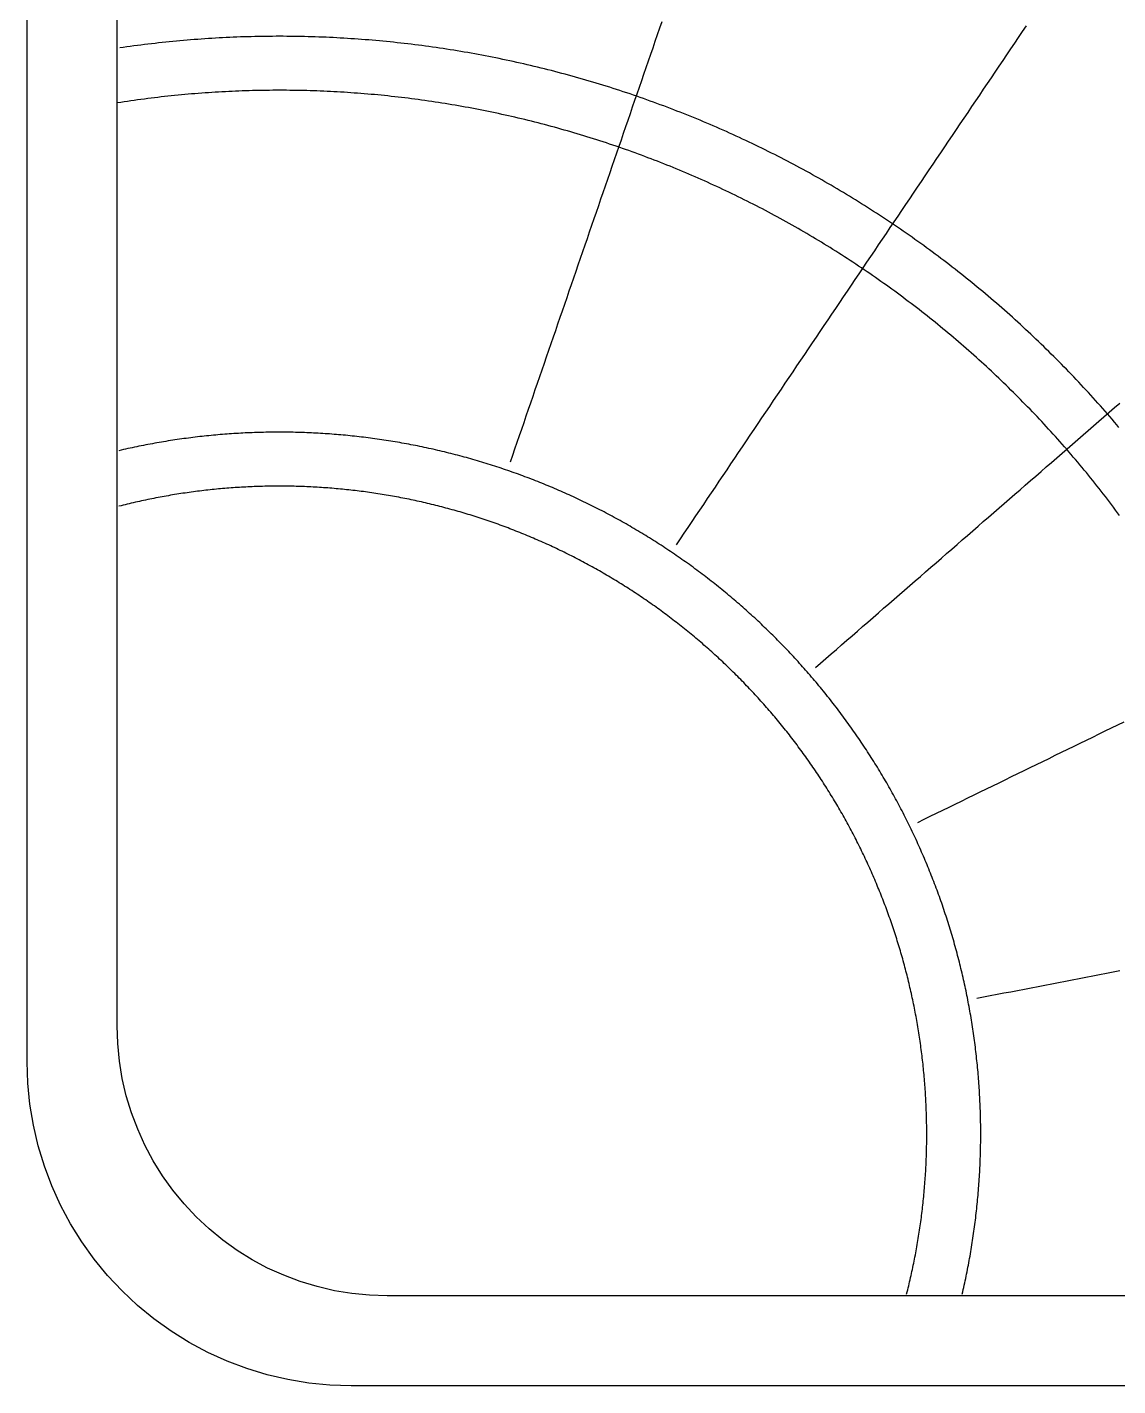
# Model space of a CAD drawing. Header units: millimetres. Extents: x 8 to 232, y 8 to 232.
# Drawn here: x 8 to 68.6, y 8 to 83.5 of the extents above; entities that cross this region are included whole.
import ezdxf

# ---------------------------------------------------------------- set-up
doc = ezdxf.new("R2010")
doc.units = ezdxf.units.MM
doc.layers.add('STUDY_GUIDES', color=7, linetype='Continuous')

msp = doc.modelspace()

# ---------------------------------------------------------------- linework, layer by layer
at = {"layer": 'STUDY_GUIDES'}
for points in [[(214, 8), (26, 8), (24.8227, 8.0385), (23.6505, 8.154), (22.4884, 8.3459), (21.3413, 8.6133), (20.2141, 8.9553), (19.1117, 9.3702), (18.0388, 9.8563), (17, 10.4115), (15.9997, 11.0335), (15.0423, 11.7196), (14.1318, 12.4669), (13.2721, 13.2721), (12.4669, 14.1318), (11.7196, 15.0423), (11.0335, 15.9997), (10.4115, 17), (9.8563, 18.0388), (9.3702, 19.1117), (8.9553, 20.2141), (8.6133, 21.3413), (8.3459, 22.4884), (8.154, 23.6505), (8.0385, 24.8227), (8, 26), (8, 214)], [(212, 13), (28, 13), (27.019, 13.0321), (26.0421, 13.1283), (25.0736, 13.2882), (24.1177, 13.5111), (23.1784, 13.796), (22.2597, 14.1418), (21.3657, 14.5469), (20.5, 15.0096), (19.6664, 15.528), (18.8686, 16.0997), (18.1098, 16.7224), (17.3934, 17.3934), (16.7224, 18.1098), (16.0997, 18.8686), (15.528, 19.6664), (15.0096, 20.5), (14.5469, 21.3657), (14.1418, 22.2597), (13.796, 23.1784), (13.5111, 24.1177), (13.2882, 25.0736), (13.1283, 26.0421), (13.0321, 27.019), (13, 28), (13, 212)], [(34.8599, 59.348), (34.9858, 59.7134), (35.1116, 60.0787), (35.2374, 60.4441), (35.3632, 60.8095), (35.489, 61.1749), (35.6148, 61.5402), (35.7406, 61.9056), (35.8664, 62.271), (35.9922, 62.6364), (36.118, 63.0017), (36.2438, 63.3671), (36.3696, 63.7325), (36.4955, 64.0979), (36.6213, 64.4632), (36.7471, 64.8286), (36.8729, 65.194), (36.9987, 65.5594), (37.1245, 65.9247), (37.2503, 66.2901), (37.3761, 66.6555), (37.5019, 67.0209), (37.6277, 67.3862), (37.7535, 67.7516), (37.8794, 68.117), (38.0052, 68.4824), (38.131, 68.8477), (38.2568, 69.2131), (38.3826, 69.5785), (38.5084, 69.9439), (38.6342, 70.3092), (38.76, 70.6746), (38.8858, 71.04), (39.0116, 71.4054), (39.1374, 71.7707), (39.2633, 72.1361), (39.3891, 72.5015), (39.5149, 72.8669), (39.6407, 73.2322), (39.7665, 73.5976), (39.8923, 73.963), (40.0181, 74.3284), (40.1439, 74.6938), (40.2697, 75.0591), (40.3955, 75.4245), (40.5213, 75.7899), (40.6471, 76.1553), (40.773, 76.5206), (40.8988, 76.886), (41.0246, 77.2514), (41.1504, 77.6168), (41.2762, 77.9821), (41.402, 78.3475), (41.5278, 78.7129), (41.6536, 79.0783), (41.7794, 79.4436), (41.9052, 79.809), (42.031, 80.1744), (42.1569, 80.5398), (42.2827, 80.9051), (42.4085, 81.2705), (42.5343, 81.6359), (42.6601, 82.0013), (42.7859, 82.3666), (42.9117, 82.732), (43.0375, 83.0974), (43.1633, 83.4628), (43.2891, 83.8281)], [(44.0881, 54.747), (44.3042, 55.0673), (44.5203, 55.3877), (44.7364, 55.7081), (44.9525, 56.0284), (45.1686, 56.3488), (45.3846, 56.6692), (45.6007, 56.9895), (45.8168, 57.3099), (46.0329, 57.6303), (46.249, 57.9506), (46.4651, 58.271), (46.6812, 58.5913), (46.8973, 58.9117), (47.1134, 59.2321), (47.3294, 59.5524), (47.5455, 59.8728), (47.7616, 60.1932), (47.9777, 60.5135), (48.1938, 60.8339), (48.4099, 61.1543), (48.626, 61.4746), (48.8421, 61.795), (49.0581, 62.1154), (49.2742, 62.4357), (49.4903, 62.7561), (49.7064, 63.0764), (49.9225, 63.3968), (50.1386, 63.7172), (50.3547, 64.0375), (50.5708, 64.3579), (50.7869, 64.6783), (51.0029, 64.9986), (51.219, 65.319), (51.4351, 65.6394), (51.6512, 65.9597), (51.8673, 66.2801), (52.0834, 66.6004), (52.2995, 66.9208), (52.5156, 67.2412), (52.7316, 67.5615), (52.9477, 67.8819), (53.1638, 68.2023), (53.3799, 68.5226), (53.596, 68.843), (53.8121, 69.1634), (54.0282, 69.4837), (54.2443, 69.8041), (54.4603, 70.1244), (54.6764, 70.4448), (54.8925, 70.7652), (55.1086, 71.0855), (55.3247, 71.4059), (55.5408, 71.7263), (55.7569, 72.0466), (55.973, 72.367), (56.1891, 72.6874), (56.4051, 73.0077), (56.6212, 73.3281), (56.8373, 73.6484), (57.0534, 73.9688), (57.2695, 74.2892), (57.4856, 74.6095), (57.7017, 74.9299), (57.9178, 75.2503), (58.1338, 75.5706), (58.3499, 75.891), (58.566, 76.2114), (58.7821, 76.5317), (58.9982, 76.8521), (59.2143, 77.1725), (59.4304, 77.4928), (59.6465, 77.8132), (59.8626, 78.1335), (60.0786, 78.4539), (60.2947, 78.7743), (60.5108, 79.0946), (60.7269, 79.415), (60.943, 79.7354), (61.1591, 80.0557), (61.3752, 80.3761), (61.5913, 80.6965), (61.8073, 81.0168), (62.0234, 81.3372), (62.2395, 81.6575), (62.4556, 81.9779), (62.6717, 82.2983), (62.8878, 82.6186), (63.1039, 82.939), (63.32, 83.2594), (63.5361, 83.5797)], [(68.6848, 61.2623), (68.557, 61.4138), (68.4286, 61.5649), (68.2998, 61.7156), (68.1705, 61.8658), (68.0407, 62.0157), (67.9104, 62.1651), (67.7796, 62.3141), (67.6484, 62.4627), (67.5166, 62.6108), (67.3844, 62.7585), (67.2517, 62.9058), (67.1185, 63.0527), (66.9848, 63.1991), (66.8507, 63.3451), (66.7161, 63.4906), (66.581, 63.6357), (66.4455, 63.7804), (66.3094, 63.9246), (66.173, 64.0684), (66.036, 64.2117), (65.8986, 64.3546), (65.7607, 64.4971), (65.6223, 64.6391), (65.4835, 64.7806), (65.3443, 64.9217), (65.2045, 65.0624), (65.0644, 65.2026), (64.9237, 65.3423), (64.7826, 65.4816), (64.6411, 65.6204), (64.4991, 65.7587), (64.3567, 65.8966), (64.2138, 66.034), (64.0704, 66.171), (63.9267, 66.3075), (63.7825, 66.4435), (63.6378, 66.5791), (63.4927, 66.7142), (63.3471, 66.8488), (63.2012, 66.9829), (63.0548, 67.1166), (62.9079, 67.2498), (62.7606, 67.3825), (62.6129, 67.5147), (62.4648, 67.6465), (62.3162, 67.7777), (62.1672, 67.9085), (62.0178, 68.0388), (61.868, 68.1686), (61.7177, 68.298), (61.567, 68.4268), (61.416, 68.5552), (61.2644, 68.683), (61.1125, 68.8104), (60.9602, 68.9372), (60.8074, 69.0636), (60.6543, 69.1895), (60.5007, 69.3149), (60.3467, 69.4397), (60.1923, 69.5641), (60.0375, 69.688), (59.8824, 69.8114), (59.7268, 69.9342), (59.5708, 70.0566), (59.4144, 70.1784), (59.2576, 70.2998), (59.1005, 70.4206), (58.9429, 70.5409), (58.7849, 70.6607), (58.6266, 70.78), (58.4679, 70.8988), (58.3088, 71.0171), (58.1493, 71.1348), (57.9894, 71.252), (57.8291, 71.3688), (57.6685, 71.4849), (57.5075, 71.6006), (57.3461, 71.7157), (57.1843, 71.8303), (57.0222, 71.9444), (56.8597, 72.058), (56.6968, 72.171), (56.5336, 72.2835), (56.37, 72.3955), (56.206, 72.5069), (56.0417, 72.6178), (55.877, 72.7282), (55.7119, 72.838), (55.5465, 72.9473), (55.3808, 73.0561), (55.2147, 73.1643), (55.0482, 73.272), (54.8814, 73.3791), (54.7143, 73.4857), (54.5468, 73.5918), (54.3789, 73.6973), (54.2107, 73.8022), (54.0422, 73.9066), (53.8733, 74.0105), (53.7041, 74.1138), (53.5346, 74.2166), (53.3647, 74.3188), (53.1945, 74.4204), (53.024, 74.5215), (52.8531, 74.6221), (52.6819, 74.7221), (52.5104, 74.8215), (52.3386, 74.9204), (52.1665, 75.0187), (51.994, 75.1165), (51.8212, 75.2137), (51.6481, 75.3103), (51.4747, 75.4064), (51.301, 75.5019), (51.1269, 75.5969), (50.9526, 75.6912), (50.7779, 75.785), (50.603, 75.8783), (50.4277, 75.971), (50.2522, 76.0631), (50.0763, 76.1546), (49.9002, 76.2456), (49.7237, 76.336), (49.547, 76.4258), (49.3699, 76.515), (49.1926, 76.6037), (49.015, 76.6918), (48.8371, 76.7793), (48.659, 76.8662), (48.4805, 76.9526), (48.3018, 77.0383), (48.1228, 77.1235), (47.9435, 77.2081), (47.7639, 77.2921), (47.5841, 77.3756), (47.404, 77.4584), (47.2236, 77.5407), (47.0429, 77.6224), (46.862, 77.7035), (46.6809, 77.784), (46.4994, 77.8639), (46.3178, 77.9432), (46.1358, 78.022), (45.9536, 78.1001), (45.7712, 78.1777), (45.5885, 78.2546), (45.4055, 78.331), (45.2223, 78.4068), (45.0389, 78.4819), (44.8552, 78.5565), (44.6713, 78.6305), (44.4871, 78.7039), (44.3027, 78.7767), (44.118, 78.8489), (43.9332, 78.9204), (43.7481, 78.9914), (43.5627, 79.0618), (43.3772, 79.1316), (43.1914, 79.2008), (43.0053, 79.2693), (42.8191, 79.3373), (42.6327, 79.4046), (42.446, 79.4714), (42.2591, 79.5375), (42.072, 79.6031), (41.8847, 79.668), (41.6971, 79.7323), (41.5094, 79.796), (41.3215, 79.8591), (41.1333, 79.9216), (40.945, 79.9835), (40.7564, 80.0448), (40.5677, 80.1054), (40.3788, 80.1655), (40.1896, 80.2249), (40.0003, 80.2837), (39.8108, 80.3419), (39.6211, 80.3995), (39.4312, 80.4564), (39.2411, 80.5128), (39.0508, 80.5685), (38.8604, 80.6236), (38.6698, 80.6781), (38.479, 80.732), (38.288, 80.7852), (38.0969, 80.8378), (37.9056, 80.8898), (37.7141, 80.9412), (37.5225, 80.992), (37.3307, 81.0421), (37.1387, 81.0916), (36.9466, 81.1405), (36.7543, 81.1888), (36.5618, 81.2364), (36.3693, 81.2834), (36.1765, 81.3298), (35.9836, 81.3756), (35.7906, 81.4207), (35.5974, 81.4652), (35.404, 81.5091), (35.2106, 81.5523), (35.017, 81.595), (34.8232, 81.6369), (34.6293, 81.6783), (34.4353, 81.719), (34.2411, 81.7591), (34.0469, 81.7986), (33.8525, 81.8374), (33.6579, 81.8756), (33.4633, 81.9132), (33.2685, 81.9502), (33.0736, 81.9865), (32.8786, 82.0221), (32.6834, 82.0572), (32.4882, 82.0916), (32.2928, 82.1253), (32.0974, 82.1585), (31.9018, 82.191), (31.7061, 82.2228), (31.5104, 82.2541), (31.3145, 82.2847), (31.1185, 82.3146), (30.9224, 82.3439), (30.7263, 82.3726), (30.53, 82.4007), (30.3337, 82.4281), (30.1372, 82.4548), (29.9407, 82.4809), (29.7441, 82.5064), (29.5474, 82.5313), (29.3507, 82.5555), (29.1538, 82.5791), (28.9569, 82.602), (28.7599, 82.6243), (28.5628, 82.6459), (28.3657, 82.6669), (28.1685, 82.6873), (27.9712, 82.707), (27.7739, 82.7261), (27.5765, 82.7446), (27.3791, 82.7624), (27.1816, 82.7795), (26.984, 82.796), (26.7864, 82.8119), (26.5887, 82.8272), (26.391, 82.8418), (26.1933, 82.8557), (25.9955, 82.869), (25.7976, 82.8817), (25.5997, 82.8937), (25.4018, 82.9051), (25.2039, 82.9158), (25.0059, 82.9259), (24.8078, 82.9353), (24.6098, 82.9441), (24.4117, 82.9523), (24.2136, 82.9598), (24.0155, 82.9667), (23.8173, 82.9729), (23.6191, 82.9785), (23.4209, 82.9834), (23.2227, 82.9877), (23.0245, 82.9914), (22.8263, 82.9944), (22.6281, 82.9968), (22.4298, 82.9985), (22.2316, 82.9996), (22.0333, 83), (21.8351, 82.9998), (21.6368, 82.9989), (21.4386, 82.9974), (21.2403, 82.9953), (21.0421, 82.9925), (20.8439, 82.989), (20.6457, 82.985), (20.4475, 82.9802), (20.2493, 82.9749), (20.0512, 82.9689), (19.853, 82.9622), (19.6549, 82.9549), (19.4568, 82.947), (19.2587, 82.9384), (19.0607, 82.9291), (18.8627, 82.9193), (18.6647, 82.9088), (18.4668, 82.8976), (18.2689, 82.8858), (18.071, 82.8733), (17.8732, 82.8602), (17.6755, 82.8465), (17.4777, 82.8321), (17.28, 82.8171), (17.0824, 82.8015), (16.8848, 82.7852), (16.6873, 82.7682), (16.4898, 82.7506), (16.2924, 82.7324), (16.0951, 82.7135), (15.8978, 82.694), (15.7006, 82.6739), (15.5034, 82.6531), (15.3063, 82.6316), (15.1093, 82.6096), (14.9124, 82.5868), (14.7155, 82.5635), (14.5187, 82.5395), (14.322, 82.5149), (14.1254, 82.4896), (13.9288, 82.4637), (13.7324, 82.4371), (13.536, 82.4099), (13.3397, 82.3821), (13.1435, 82.3536)], [(68.7199, 56.3693), (68.608, 56.5209), (68.4956, 56.6722), (68.3826, 56.8231), (68.2692, 56.9737), (68.1553, 57.1239), (68.0409, 57.2737), (67.926, 57.4232), (67.8107, 57.5722), (67.6948, 57.7209), (67.5785, 57.8692), (67.4617, 58.0172), (67.3444, 58.1647), (67.2266, 58.3119), (67.1083, 58.4587), (66.9896, 58.6051), (66.8704, 58.7512), (66.7507, 58.8968), (66.6306, 59.042), (66.51, 59.1869), (66.3889, 59.3313), (66.2673, 59.4754), (66.1453, 59.6191), (66.0228, 59.7624), (65.8998, 59.9052), (65.7764, 60.0477), (65.6525, 60.1898), (65.5282, 60.3314), (65.4033, 60.4727), (65.2781, 60.6136), (65.1524, 60.754), (65.0262, 60.8941), (64.8996, 61.0337), (64.7725, 61.1729), (64.6449, 61.3117), (64.5169, 61.4501), (64.3885, 61.5881), (64.2596, 61.7256), (64.1303, 61.8628), (64.0005, 61.9995), (63.8703, 62.1358), (63.7396, 62.2716), (63.6085, 62.4071), (63.477, 62.5421), (63.345, 62.6767), (63.2126, 62.8108), (63.0797, 62.9445), (62.9464, 63.0778), (62.8127, 63.2107), (62.6786, 63.3431), (62.544, 63.4751), (62.409, 63.6067), (62.2736, 63.7378), (62.1377, 63.8684), (62.0014, 63.9987), (61.8647, 64.1284), (61.7276, 64.2578), (61.59, 64.3867), (61.4521, 64.5151), (61.3137, 64.6431), (61.1749, 64.7707), (61.0357, 64.8977), (60.896, 65.0244), (60.756, 65.1506), (60.6156, 65.2763), (60.4747, 65.4016), (60.3335, 65.5264), (60.1918, 65.6507), (60.0497, 65.7746), (59.9073, 65.8981), (59.7644, 66.021), (59.6211, 66.1435), (59.4775, 66.2656), (59.3334, 66.3871), (59.1889, 66.5082), (59.0441, 66.6289), (58.8989, 66.749), (58.7532, 66.8687), (58.6072, 66.9879), (58.4608, 67.1066), (58.314, 67.2249), (58.1668, 67.3427), (58.0193, 67.46), (57.8714, 67.5768), (57.723, 67.6932), (57.5744, 67.809), (57.4253, 67.9244), (57.2758, 68.0393), (57.126, 68.1537), (56.9758, 68.2676), (56.8253, 68.381), (56.6744, 68.494), (56.5231, 68.6064), (56.3714, 68.7184), (56.2194, 68.8298), (56.067, 68.9408), (55.9143, 69.0513), (55.7612, 69.1612), (55.6078, 69.2707), (55.4539, 69.3797), (55.2998, 69.4881), (55.1453, 69.5961), (54.9904, 69.7036), (54.8352, 69.8106), (54.6796, 69.917), (54.5237, 70.023), (54.3675, 70.1284), (54.2109, 70.2334), (54.054, 70.3378), (53.8967, 70.4417), (53.7391, 70.5451), (53.5812, 70.648), (53.4229, 70.7504), (53.2643, 70.8523), (53.1054, 70.9536), (52.9461, 71.0545), (52.7865, 71.1548), (52.6266, 71.2546), (52.4663, 71.3538), (52.3058, 71.4526), (52.1449, 71.5508), (51.9837, 71.6485), (51.8222, 71.7457), (51.6604, 71.8424), (51.4982, 71.9385), (51.3358, 72.0341), (51.173, 72.1292), (51.0099, 72.2237), (50.8465, 72.3178), (50.6829, 72.4112), (50.5189, 72.5042), (50.3546, 72.5966), (50.19, 72.6885), (50.0251, 72.7799), (49.8599, 72.8707), (49.6944, 72.9609), (49.5287, 73.0507), (49.3626, 73.1399), (49.1963, 73.2285), (49.0296, 73.3167), (48.8627, 73.4042), (48.6955, 73.4913), (48.528, 73.5777), (48.3603, 73.6637), (48.1922, 73.7491), (48.0239, 73.8339), (47.8553, 73.9182), (47.6864, 74.002), (47.5173, 74.0852), (47.3479, 74.1679), (47.1782, 74.25), (47.0082, 74.3315), (46.838, 74.4125), (46.6676, 74.493), (46.4968, 74.5729), (46.3258, 74.6522), (46.1546, 74.731), (45.9831, 74.8092), (45.8113, 74.8869), (45.6393, 74.964), (45.4671, 75.0405), (45.2946, 75.1165), (45.1218, 75.1919), (44.9488, 75.2668), (44.7756, 75.3411), (44.6021, 75.4148), (44.4284, 75.488), (44.2544, 75.5606), (44.0802, 75.6327), (43.9058, 75.7041), (43.7312, 75.7751), (43.5563, 75.8454), (43.3812, 75.9152), (43.2058, 75.9844), (43.0303, 76.053), (42.8545, 76.1211), (42.6785, 76.1886), (42.5023, 76.2555), (42.3258, 76.3218), (42.1492, 76.3876), (41.9723, 76.4528), (41.7952, 76.5174), (41.6179, 76.5815), (41.4404, 76.6449), (41.2627, 76.7078), (41.0848, 76.7701), (40.9067, 76.8319), (40.7284, 76.893), (40.5499, 76.9536), (40.3712, 77.0136), (40.1923, 77.073), (40.0133, 77.1319), (39.834, 77.1901), (39.6545, 77.2478), (39.4749, 77.3049), (39.295, 77.3614), (39.115, 77.4173), (38.9348, 77.4726), (38.7545, 77.5274), (38.5739, 77.5815), (38.3932, 77.6351), (38.2123, 77.6881), (38.0312, 77.7405), (37.85, 77.7923), (37.6686, 77.8435), (37.487, 77.8941), (37.3052, 77.9442), (37.1234, 77.9936), (36.9413, 78.0425), (36.7591, 78.0907), (36.5767, 78.1384), (36.3942, 78.1855), (36.2115, 78.232), (36.0287, 78.2779), (35.8457, 78.3231), (35.6626, 78.3678), (35.4793, 78.412), (35.2959, 78.4555), (35.1123, 78.4984), (34.9287, 78.5407), (34.7448, 78.5824), (34.5609, 78.6235), (34.3768, 78.6641), (34.1926, 78.704), (34.0082, 78.7433), (33.8237, 78.782), (33.6391, 78.8202), (33.4544, 78.8577), (33.2695, 78.8946), (33.0846, 78.9309), (32.8995, 78.9667), (32.7143, 79.0018), (32.529, 79.0363), (32.3436, 79.0702), (32.158, 79.1035), (31.9724, 79.1363), (31.7866, 79.1684), (31.6008, 79.1999), (31.4148, 79.2308), (31.2288, 79.2611), (31.0426, 79.2908), (30.8564, 79.3198), (30.6701, 79.3483), (30.4836, 79.3762), (30.2971, 79.4035), (30.1105, 79.4301), (29.9238, 79.4562), (29.7371, 79.4816), (29.5502, 79.5065), (29.3633, 79.5307), (29.1762, 79.5543), (28.9892, 79.5774), (28.802, 79.5998), (28.6148, 79.6216), (28.4275, 79.6428), (28.2401, 79.6633), (28.0526, 79.6833), (27.8651, 79.7027), (27.6776, 79.7214), (27.49, 79.7396), (27.3023, 79.7571), (27.1145, 79.7741), (26.9267, 79.7904), (26.7389, 79.8061), (26.551, 79.8212), (26.3631, 79.8357), (26.1751, 79.8495), (25.987, 79.8628), (25.799, 79.8755), (25.6109, 79.8875), (25.4227, 79.8989), (25.2345, 79.9097), (25.0463, 79.9199), (24.858, 79.9295), (24.6697, 79.9385), (24.4814, 79.9469), (24.2931, 79.9547), (24.1047, 79.9618), (23.9163, 79.9683), (23.7279, 79.9743), (23.5395, 79.9796), (23.3511, 79.9843), (23.1626, 79.9883), (22.9741, 79.9918), (22.7857, 79.9947), (22.5972, 79.9969), (22.4087, 79.9986), (22.2202, 79.9996), (22.0317, 80), (21.8432, 79.9998), (21.6547, 79.999), (21.4662, 79.9975), (21.2777, 79.9955), (21.0892, 79.9928), (20.9008, 79.9896), (20.7123, 79.9857), (20.5238, 79.9812), (20.3354, 79.9761), (20.147, 79.9704), (19.9586, 79.9641), (19.7702, 79.9571), (19.5819, 79.9496), (19.3936, 79.9414), (19.2053, 79.9326), (19.017, 79.9232), (18.8288, 79.9132), (18.6406, 79.9026), (18.4524, 79.8914), (18.2643, 79.8796), (18.0762, 79.8671), (17.8881, 79.8541), (17.7001, 79.8404), (17.5122, 79.8261), (17.3243, 79.8112), (17.1364, 79.7957), (16.9486, 79.7796), (16.7608, 79.7629), (16.5731, 79.7456), (16.3855, 79.7276), (16.1979, 79.7091), (16.0104, 79.6899), (15.8229, 79.6701), (15.6355, 79.6497), (15.4482, 79.6288), (15.2609, 79.6072), (15.0738, 79.585), (14.8866, 79.5621), (14.6996, 79.5387), (14.5126, 79.5147), (14.3258, 79.4901), (14.139, 79.4648), (13.9522, 79.439), (13.7656, 79.4125), (13.5791, 79.3854), (13.3926, 79.3578), (13.2062, 79.3295), (13.02, 79.3006)], [(51.811, 47.9143), (52.1027, 48.1679), (52.3943, 48.4214), (52.686, 48.6749), (52.9776, 48.9284), (53.2692, 49.1819), (53.5609, 49.4355), (53.8525, 49.689), (54.1442, 49.9425), (54.4358, 50.196), (54.7274, 50.4495), (55.0191, 50.7031), (55.3107, 50.9566), (55.6024, 51.2101), (55.894, 51.4636), (56.1856, 51.7171), (56.4773, 51.9707), (56.7689, 52.2242), (57.0606, 52.4777), (57.3522, 52.7312), (57.6439, 52.9847), (57.9355, 53.2383), (58.2271, 53.4918), (58.5188, 53.7453), (58.8104, 53.9988), (59.1021, 54.2523), (59.3937, 54.5059), (59.6853, 54.7594), (59.977, 55.0129), (60.2686, 55.2664), (60.5603, 55.5199), (60.8519, 55.7735), (61.1436, 56.027), (61.4352, 56.2805), (61.7268, 56.534), (62.0185, 56.7875), (62.3101, 57.041), (62.6018, 57.2946), (62.8934, 57.5481), (63.185, 57.8016), (63.4767, 58.0551), (63.7683, 58.3086), (64.06, 58.5622), (64.3516, 58.8157), (64.6432, 59.0692), (64.9349, 59.3227), (65.2265, 59.5762), (65.5182, 59.8298), (65.8098, 60.0833), (66.1015, 60.3368), (66.3931, 60.5903), (66.6847, 60.8438), (66.9764, 61.0974), (67.268, 61.3509), (67.5597, 61.6044), (67.8513, 61.8579), (68.1429, 62.1114), (68.4346, 62.365), (68.7262, 62.6185)], [(59.9708, 13.0994), (59.9995, 13.2228), (60.0278, 13.3464), (60.0557, 13.47), (60.0833, 13.5937), (60.1104, 13.7176), (60.1371, 13.8415), (60.1634, 13.9654), (60.1893, 14.0895), (60.2148, 14.2137), (60.2399, 14.3379), (60.2646, 14.4622), (60.2889, 14.5866), (60.3128, 14.7111), (60.3363, 14.8357), (60.3594, 14.9603), (60.3821, 15.085), (60.4043, 15.2098), (60.4262, 15.3346), (60.4477, 15.4596), (60.4687, 15.5845), (60.4894, 15.7096), (60.5096, 15.8347), (60.5294, 15.9599), (60.5489, 16.0852), (60.5679, 16.2105), (60.5865, 16.3359), (60.6047, 16.4613), (60.6225, 16.5868), (60.6399, 16.7123), (60.6569, 16.8379), (60.6734, 16.9636), (60.6896, 17.0893), (60.7054, 17.2151), (60.7207, 17.3409), (60.7356, 17.4668), (60.7502, 17.5927), (60.7643, 17.7186), (60.778, 17.8447), (60.7913, 17.9707), (60.8042, 18.0968), (60.8167, 18.2229), (60.8287, 18.3491), (60.8404, 18.4753), (60.8516, 18.6016), (60.8625, 18.7279), (60.8729, 18.8542), (60.8829, 18.9805), (60.8925, 19.1069), (60.9017, 19.2333), (60.9105, 19.3598), (60.9189, 19.4862), (60.9269, 19.6127), (60.9344, 19.7393), (60.9416, 19.8658), (60.9483, 19.9924), (60.9546, 20.119), (60.9605, 20.2456), (60.966, 20.3722), (60.9711, 20.4989), (60.9758, 20.6255), (60.98, 20.7522), (60.9839, 20.8789), (60.9873, 21.0056), (60.9903, 21.1323), (60.993, 21.259), (60.9952, 21.3858), (60.997, 21.5125), (60.9983, 21.6393), (60.9993, 21.766), (60.9999, 21.8928), (61, 22.0195), (60.9997, 22.1462), (60.999, 22.273), (60.998, 22.3997), (60.9964, 22.5265), (60.9945, 22.6532), (60.9922, 22.7799), (60.9895, 22.9067), (60.9863, 23.0334), (60.9827, 23.1601), (60.9788, 23.2868), (60.9744, 23.4134), (60.9696, 23.5401), (60.9644, 23.6667), (60.9587, 23.7934), (60.9527, 23.92), (60.9463, 24.0466), (60.9394, 24.1731), (60.9321, 24.2997), (60.9245, 24.4262), (60.9164, 24.5527), (60.9079, 24.6791), (60.899, 24.8056), (60.8896, 24.932), (60.8799, 25.0584), (60.8698, 25.1847), (60.8592, 25.311), (60.8482, 25.4373), (60.8369, 25.5635), (60.8251, 25.6897), (60.8129, 25.8159), (60.8003, 25.942), (60.7872, 26.0681), (60.7738, 26.1941), (60.76, 26.3201), (60.7457, 26.4461), (60.7311, 26.572), (60.716, 26.6978), (60.7006, 26.8236), (60.6847, 26.9494), (60.6684, 27.0751), (60.6517, 27.2007), (60.6346, 27.3263), (60.6171, 27.4518), (60.5991, 27.5773), (60.5808, 27.7027), (60.5621, 27.8281), (60.5429, 27.9534), (60.5234, 28.0786), (60.5034, 28.2038), (60.4831, 28.3289), (60.4623, 28.4539), (60.4411, 28.5789), (60.4195, 28.7038), (60.3975, 28.8286), (60.3751, 28.9534), (60.3523, 29.0781), (60.3291, 29.2027), (60.3055, 29.3272), (60.2815, 29.4516), (60.2571, 29.576), (60.2323, 29.7003), (60.207, 29.8245), (60.1814, 29.9487), (60.1554, 30.0727), (60.1289, 30.1967), (60.1021, 30.3205), (60.0748, 30.4443), (60.0472, 30.568), (60.0191, 30.6916), (59.9907, 30.8152), (59.9618, 30.9386), (59.9326, 31.0619), (59.9029, 31.1851), (59.8729, 31.3083), (59.8424, 31.4313), (59.8116, 31.5543), (59.7803, 31.6771), (59.7487, 31.7998), (59.7166, 31.9225), (59.6842, 32.045), (59.6513, 32.1674), (59.6181, 32.2897), (59.5845, 32.4119), (59.5504, 32.534), (59.516, 32.656), (59.4812, 32.7779), (59.4459, 32.8996), (59.4103, 33.0213), (59.3743, 33.1428), (59.3379, 33.2642), (59.3011, 33.3855), (59.2639, 33.5067), (59.2263, 33.6277), (59.1883, 33.7486), (59.1499, 33.8694), (59.1111, 33.9901), (59.072, 34.1106), (59.0324, 34.2311), (58.9925, 34.3514), (58.9521, 34.4715), (58.9114, 34.5915), (58.8703, 34.7114), (58.8288, 34.8312), (58.7869, 34.9508), (58.7446, 35.0703), (58.7019, 35.1897), (58.6589, 35.3089), (58.6154, 35.428), (58.5716, 35.5469), (58.5274, 35.6657), (58.4828, 35.7843), (58.4378, 35.9028), (58.3924, 36.0212), (58.3466, 36.1394), (58.3005, 36.2574), (58.254, 36.3753), (58.2071, 36.4931), (58.1598, 36.6107), (58.1121, 36.7281), (58.064, 36.8454), (58.0156, 36.9625), (57.9668, 37.0795), (57.9176, 37.1963), (57.868, 37.3129), (57.818, 37.4294), (57.7677, 37.5458), (57.717, 37.6619), (57.6659, 37.7779), (57.6144, 37.8938), (57.5626, 38.0094), (57.5104, 38.1249), (57.4578, 38.2402), (57.4048, 38.3554), (57.3515, 38.4704), (57.2978, 38.5852), (57.2437, 38.6998), (57.1892, 38.8143), (57.1344, 38.9285), (57.0792, 39.0426), (57.0236, 39.1565), (56.9677, 39.2703), (56.9113, 39.3838), (56.8547, 39.4972), (56.7976, 39.6104), (56.7402, 39.7234), (56.6824, 39.8362), (56.6243, 39.9488), (56.5657, 40.0613), (56.5069, 40.1735), (56.4476, 40.2856), (56.388, 40.3974), (56.328, 40.5091), (56.2677, 40.6205), (56.207, 40.7318), (56.1459, 40.8429), (56.0845, 40.9538), (56.0227, 41.0644), (55.9606, 41.1749), (55.8981, 41.2852), (55.8353, 41.3952), (55.772, 41.5051), (55.7085, 41.6148), (55.6445, 41.7242), (55.5803, 41.8335), (55.5156, 41.9425), (55.4506, 42.0513), (55.3853, 42.1599), (55.3196, 42.2683), (55.2536, 42.3765), (55.1872, 42.4845), (55.1204, 42.5922), (55.0533, 42.6997), (54.9859, 42.8071), (54.9181, 42.9141), (54.8499, 43.021), (54.7814, 43.1277), (54.7126, 43.2341), (54.6434, 43.3403), (54.5739, 43.4463), (54.504, 43.552), (54.4338, 43.6576), (54.3632, 43.7628), (54.2923, 43.8679), (54.2211, 43.9727), (54.1495, 44.0774), (54.0776, 44.1817), (54.0053, 44.2859), (53.9327, 44.3898), (53.8598, 44.4934), (53.7865, 44.5968), (53.7129, 44.7), (53.639, 44.803), (53.5647, 44.9057), (53.4901, 45.0081), (53.4151, 45.1104), (53.3399, 45.2123), (53.2643, 45.3141), (53.1883, 45.4156), (53.1121, 45.5168), (53.0355, 45.6178), (52.9585, 45.7185), (52.8813, 45.819), (52.8037, 45.9193), (52.7258, 46.0192), (52.6476, 46.119), (52.569, 46.2185), (52.4902, 46.3177), (52.411, 46.4166), (52.3315, 46.5153), (52.2516, 46.6138), (52.1715, 46.712), (52.091, 46.8099), (52.0102, 46.9076), (51.9291, 47.005), (51.8477, 47.1021), (51.7659, 47.199), (51.6839, 47.2956), (51.6015, 47.3919), (51.5188, 47.488), (51.4358, 47.5838), (51.3525, 47.6793), (51.2689, 47.7746), (51.185, 47.8696), (51.1008, 47.9643), (51.0162, 48.0587), (50.9314, 48.1529), (50.8462, 48.2468), (50.7608, 48.3404), (50.675, 48.4337), (50.589, 48.5268), (50.5026, 48.6196), (50.4159, 48.7121), (50.329, 48.8043), (50.2417, 48.8962), (50.1542, 48.9878), (50.0663, 49.0792), (49.9781, 49.1703), (49.8897, 49.2611), (49.8009, 49.3515), (49.7119, 49.4418), (49.6226, 49.5317), (49.533, 49.6213), (49.443, 49.7106), (49.3528, 49.7997), (49.2623, 49.8884), (49.1716, 49.9769), (49.0805, 50.065), (48.9891, 50.1529), (48.8975, 50.2405), (48.8056, 50.3277), (48.7134, 50.4147), (48.6209, 50.5014), (48.5281, 50.5877), (48.4351, 50.6738), (48.3417, 50.7596), (48.2481, 50.845), (48.1542, 50.9302), (48.0601, 51.015), (47.9656, 51.0996), (47.8709, 51.1838), (47.7759, 51.2677), (47.6807, 51.3514), (47.5852, 51.4347), (47.4894, 51.5177), (47.3933, 51.6003), (47.297, 51.6827), (47.2004, 51.7648), (47.1035, 51.8465), (47.0064, 51.9279), (46.909, 52.0091), (46.8113, 52.0899), (46.7134, 52.1703), (46.6152, 52.2505), (46.5168, 52.3303), (46.418, 52.4098), (46.3191, 52.489), (46.2199, 52.5679), (46.1204, 52.6465), (46.0207, 52.7247), (45.9207, 52.8026), (45.8205, 52.8802), (45.72, 52.9574), (45.6192, 53.0344), (45.5182, 53.111), (45.417, 53.1872), (45.3155, 53.2632), (45.2138, 53.3388), (45.1118, 53.4141), (45.0096, 53.489), (44.9071, 53.5636), (44.8044, 53.6379), (44.7015, 53.7119), (44.5983, 53.7855), (44.4949, 53.8587), (44.3912, 53.9317), (44.2873, 54.0043), (44.1832, 54.0766), (44.0788, 54.1485), (43.9742, 54.2201), (43.8694, 54.2913), (43.7643, 54.3622), (43.6591, 54.4328), (43.5535, 54.503), (43.4478, 54.5729), (43.3418, 54.6424), (43.2356, 54.7116), (43.1292, 54.7804), (43.0225, 54.8489), (42.9157, 54.9171), (42.8086, 54.9849), (42.7013, 55.0523), (42.5937, 55.1194), (42.486, 55.1862), (42.378, 55.2526), (42.2699, 55.3187), (42.1615, 55.3844), (42.0529, 55.4497), (41.944, 55.5147), (41.835, 55.5793), (41.7258, 55.6436), (41.6163, 55.7076), (41.5067, 55.7711), (41.3968, 55.8344), (41.2867, 55.8972), (41.1765, 55.9597), (41.066, 56.0219), (40.9553, 56.0836), (40.8445, 56.1451), (40.7334, 56.2061), (40.6221, 56.2668), (40.5107, 56.3272), (40.399, 56.3872), (40.2871, 56.4468), (40.1751, 56.506), (40.0629, 56.5649), (39.9504, 56.6234), (39.8378, 56.6816), (39.725, 56.7394), (39.612, 56.7968), (39.4988, 56.8539), (39.3855, 56.9105), (39.2719, 56.9669), (39.1582, 57.0228), (39.0443, 57.0784), (38.9302, 57.1336), (38.8159, 57.1884), (38.7014, 57.2429), (38.5868, 57.297), (38.472, 57.3507), (38.357, 57.4041), (38.2419, 57.457), (38.1266, 57.5096), (38.0111, 57.5619), (37.8954, 57.6137), (37.7796, 57.6652), (37.6636, 57.7163), (37.5474, 57.767), (37.4311, 57.8173), (37.3146, 57.8673), (37.198, 57.9169), (37.0811, 57.9661), (36.9642, 58.0149), (36.8471, 58.0633), (36.7298, 58.1114), (36.6123, 58.1591), (36.4947, 58.2064), (36.377, 58.2533), (36.2591, 58.2998), (36.141, 58.346), (36.0228, 58.3918), (35.9045, 58.4371), (35.786, 58.4821), (35.6674, 58.5267), (35.5486, 58.571), (35.4296, 58.6148), (35.3106, 58.6583), (35.1914, 58.7013), (35.072, 58.744), (34.9525, 58.7863), (34.8329, 58.8282), (34.7132, 58.8697), (34.5933, 58.9108), (34.4732, 58.9516), (34.3531, 58.9919), (34.2328, 59.0319), (34.1124, 59.0714), (33.9918, 59.1106), (33.8711, 59.1494), (33.7504, 59.1878), (33.6294, 59.2257), (33.5084, 59.2633), (33.3872, 59.3006), (33.2659, 59.3374), (33.1445, 59.3738), (33.023, 59.4098), (32.9014, 59.4454), (32.7796, 59.4807), (32.6577, 59.5155), (32.5358, 59.5499), (32.4137, 59.584), (32.2915, 59.6176), (32.1691, 59.6509), (32.0467, 59.6837), (31.9242, 59.7162), (31.8016, 59.7482), (31.6788, 59.7799), (31.556, 59.8111), (31.4331, 59.842), (31.31, 59.8725), (31.1869, 59.9025), (31.0637, 59.9322), (30.9403, 59.9614), (30.8169, 59.9903), (30.6934, 60.0187), (30.5698, 60.0468), (30.4461, 60.0744), (30.3223, 60.1017), (30.1984, 60.1285), (30.0745, 60.155), (29.9504, 60.181), (29.8263, 60.2067), (29.7021, 60.2319), (29.5778, 60.2567), (29.4534, 60.2812), (29.329, 60.3052), (29.2044, 60.3288), (29.0798, 60.352), (28.9552, 60.3748), (28.8304, 60.3972), (28.7056, 60.4192), (28.5807, 60.4408), (28.4557, 60.462), (28.3307, 60.4828), (28.2056, 60.5031), (28.0804, 60.5231), (27.9552, 60.5427), (27.8299, 60.5618), (27.7045, 60.5805), (27.5791, 60.5989), (27.4536, 60.6168), (27.3281, 60.6343), (27.2025, 60.6514), (27.0769, 60.6681), (26.9512, 60.6844), (26.8254, 60.7003), (26.6996, 60.7158), (26.5738, 60.7309), (26.4479, 60.7455), (26.3219, 60.7598), (26.1959, 60.7736), (26.0699, 60.7871), (25.9438, 60.8001), (25.8177, 60.8127), (25.6915, 60.8249), (25.5653, 60.8367), (25.4391, 60.8481), (25.3128, 60.859), (25.1865, 60.8696), (25.0602, 60.8798), (24.9338, 60.8895), (24.8074, 60.8988), (24.6809, 60.9077), (24.5545, 60.9163), (24.428, 60.9243), (24.3015, 60.932), (24.1749, 60.9393), (24.0484, 60.9462), (23.9218, 60.9526), (23.7952, 60.9587), (23.6685, 60.9643), (23.5419, 60.9695), (23.4152, 60.9743), (23.2886, 60.9787), (23.1619, 60.9827), (23.0352, 60.9863), (22.9085, 60.9894), (22.7818, 60.9922), (22.655, 60.9945), (22.5283, 60.9964), (22.4015, 60.9979), (22.2748, 60.999), (22.1481, 60.9997), (22.0213, 61), (21.8946, 60.9999), (21.7678, 60.9993), (21.6411, 60.9983), (21.5143, 60.997), (21.3876, 60.9952), (21.2609, 60.993), (21.1341, 60.9904), (21.0074, 60.9874), (20.8807, 60.9839), (20.754, 60.9801), (20.6273, 60.9758), (20.5007, 60.9712), (20.374, 60.9661), (20.2474, 60.9606), (20.1208, 60.9547), (19.9942, 60.9484), (19.8676, 60.9417), (19.7411, 60.9345), (19.6145, 60.927), (19.488, 60.919), (19.3616, 60.9107), (19.2351, 60.9019), (19.1087, 60.8927), (18.9823, 60.8831), (18.856, 60.8731), (18.7297, 60.8626), (18.6034, 60.8518), (18.4771, 60.8406), (18.3509, 60.8289), (18.2247, 60.8168), (18.0986, 60.8044), (17.9725, 60.7915), (17.8464, 60.7782), (17.7204, 60.7645), (17.5945, 60.7504), (17.4686, 60.7359), (17.3427, 60.7209), (17.2169, 60.7056), (17.0911, 60.6898), (16.9654, 60.6737), (16.8397, 60.6571), (16.7141, 60.6401), (16.5886, 60.6227), (16.4631, 60.605), (16.3376, 60.5868), (16.2123, 60.5681), (16.0869, 60.5491), (15.9617, 60.5297), (15.8365, 60.5099), (15.7114, 60.4897), (15.5863, 60.469), (15.4613, 60.448), (15.3364, 60.4265), (15.2116, 60.4046), (15.0868, 60.3824), (14.9621, 60.3597), (14.8374, 60.3366), (14.7129, 60.3132), (14.5884, 60.2893), (14.464, 60.265), (14.3397, 60.2403), (14.2154, 60.2152), (14.0913, 60.1897), (13.9672, 60.1638), (13.8432, 60.1375), (13.7193, 60.1108), (13.5955, 60.0837), (13.4718, 60.0561), (13.3481, 60.0282), (13.2246, 59.9999), (13.1011, 59.9712)], [(56.8831, 13.1022), (56.9118, 13.2156), (56.9402, 13.3291), (56.9682, 13.4427), (56.9958, 13.5564), (57.0231, 13.6702), (57.0499, 13.784), (57.0765, 13.898), (57.1026, 14.012), (57.1284, 14.1262), (57.1538, 14.2404), (57.1788, 14.3547), (57.2035, 14.469), (57.2278, 14.5835), (57.2517, 14.698), (57.2752, 14.8126), (57.2984, 14.9273), (57.3212, 15.0421), (57.3436, 15.1569), (57.3657, 15.2718), (57.3874, 15.3868), (57.4087, 15.5018), (57.4296, 15.6169), (57.4502, 15.7321), (57.4703, 15.8474), (57.4901, 15.9627), (57.5096, 16.078), (57.5286, 16.1935), (57.5473, 16.309), (57.5656, 16.4245), (57.5836, 16.5402), (57.6011, 16.6558), (57.6183, 16.7716), (57.6351, 16.8873), (57.6515, 17.0032), (57.6676, 17.1191), (57.6833, 17.235), (57.6986, 17.351), (57.7135, 17.4671), (57.728, 17.5832), (57.7422, 17.6993), (57.756, 17.8155), (57.7694, 17.9317), (57.7824, 18.048), (57.7951, 18.1643), (57.8074, 18.2806), (57.8193, 18.397), (57.8308, 18.5135), (57.8419, 18.6299), (57.8527, 18.7464), (57.8631, 18.863), (57.8731, 18.9796), (57.8827, 19.0962), (57.8919, 19.2128), (57.9008, 19.3295), (57.9093, 19.4461), (57.9174, 19.5629), (57.9251, 19.6796), (57.9325, 19.7964), (57.9395, 19.9132), (57.9461, 20.03), (57.9523, 20.1468), (57.9581, 20.2637), (57.9636, 20.3805), (57.9686, 20.4974), (57.9733, 20.6143), (57.9776, 20.7313), (57.9816, 20.8482), (57.9851, 20.9651), (57.9883, 21.0821), (57.9911, 21.1991), (57.9935, 21.316), (57.9955, 21.433), (57.9972, 21.55), (57.9985, 21.667), (57.9994, 21.784), (57.9999, 21.901), (58, 22.018), (57.9997, 22.135), (57.9991, 22.252), (57.9981, 22.369), (57.9967, 22.486), (57.9949, 22.603), (57.9928, 22.72), (57.9903, 22.8369), (57.9874, 22.9539), (57.9841, 23.0708), (57.9804, 23.1878), (57.9763, 23.3047), (57.9719, 23.4216), (57.9671, 23.5385), (57.9619, 23.6554), (57.9563, 23.7723), (57.9504, 23.8891), (57.9441, 24.006), (57.9374, 24.1228), (57.9303, 24.2396), (57.9228, 24.3563), (57.915, 24.4731), (57.9067, 24.5898), (57.8981, 24.7064), (57.8891, 24.8231), (57.8798, 24.9397), (57.87, 25.0563), (57.8599, 25.1729), (57.8494, 25.2894), (57.8385, 25.4059), (57.8273, 25.5224), (57.8156, 25.6388), (57.8036, 25.7552), (57.7912, 25.8715), (57.7784, 25.9878), (57.7653, 26.1041), (57.7518, 26.2203), (57.7379, 26.3364), (57.7236, 26.4526), (57.7089, 26.5686), (57.6939, 26.6847), (57.6785, 26.8007), (57.6627, 26.9166), (57.6465, 27.0325), (57.63, 27.1483), (57.6131, 27.2641), (57.5958, 27.3798), (57.5781, 27.4954), (57.56, 27.611), (57.5416, 27.7266), (57.5228, 27.8421), (57.5036, 27.9575), (57.4841, 28.0728), (57.4642, 28.1881), (57.4439, 28.3033), (57.4232, 28.4185), (57.4021, 28.5336), (57.3807, 28.6486), (57.3589, 28.7636), (57.3368, 28.8784), (57.3142, 28.9933), (57.2913, 29.108), (57.268, 29.2226), (57.2444, 29.3372), (57.2203, 29.4517), (57.1959, 29.5662), (57.1712, 29.6805), (57.146, 29.7948), (57.1205, 29.909), (57.0946, 30.0231), (57.0683, 30.1371), (57.0417, 30.251), (57.0147, 30.3648), (56.9873, 30.4786), (56.9596, 30.5923), (56.9315, 30.7058), (56.903, 30.8193), (56.8742, 30.9327), (56.8449, 31.046), (56.8154, 31.1592), (56.7854, 31.2723), (56.7551, 31.3853), (56.7244, 31.4982), (56.6934, 31.611), (56.6619, 31.7237), (56.6301, 31.8363), (56.598, 31.9488), (56.5655, 32.0612), (56.5326, 32.1735), (56.4994, 32.2857), (56.4657, 32.3977), (56.4318, 32.5097), (56.3974, 32.6215), (56.3627, 32.7333), (56.3277, 32.8449), (56.2922, 32.9564), (56.2564, 33.0678), (56.2203, 33.1791), (56.1838, 33.2902), (56.1469, 33.4013), (56.1097, 33.5122), (56.0721, 33.623), (56.0341, 33.7336), (55.9958, 33.8442), (55.9571, 33.9546), (55.9181, 34.0649), (55.8787, 34.1751), (55.839, 34.2851), (55.7989, 34.395), (55.7584, 34.5048), (55.7176, 34.6145), (55.6764, 34.724), (55.6349, 34.8334), (55.593, 34.9426), (55.5507, 35.0517), (55.5082, 35.1607), (55.4652, 35.2695), (55.4219, 35.3782), (55.3782, 35.4868), (55.3342, 35.5952), (55.2899, 35.7034), (55.2452, 35.8115), (55.2001, 35.9195), (55.1547, 36.0273), (55.1089, 36.135), (55.0628, 36.2426), (55.0163, 36.3499), (54.9695, 36.4572), (54.9224, 36.5642), (54.8749, 36.6712), (54.827, 36.7779), (54.7788, 36.8845), (54.7303, 36.991), (54.6814, 37.0973), (54.6321, 37.2034), (54.5826, 37.3094), (54.5326, 37.4152), (54.4824, 37.5208), (54.4317, 37.6263), (54.3808, 37.7317), (54.3295, 37.8368), (54.2778, 37.9418), (54.2259, 38.0466), (54.1735, 38.1513), (54.1209, 38.2557), (54.0679, 38.3601), (54.0145, 38.4642), (53.9609, 38.5681), (53.9068, 38.6719), (53.8525, 38.7755), (53.7978, 38.879), (53.7428, 38.9822), (53.6874, 39.0853), (53.6317, 39.1882), (53.5757, 39.2909), (53.5193, 39.3934), (53.4626, 39.4958), (53.4056, 39.5979), (53.3483, 39.6999), (53.2906, 39.8017), (53.2325, 39.9033), (53.1742, 40.0047), (53.1155, 40.1059), (53.0565, 40.207), (52.9972, 40.3078), (52.9375, 40.4084), (52.8775, 40.5089), (52.8172, 40.6091), (52.7566, 40.7092), (52.6956, 40.8091), (52.6343, 40.9087), (52.5727, 41.0082), (52.5107, 41.1075), (52.4485, 41.2065), (52.3859, 41.3054), (52.323, 41.404), (52.2598, 41.5025), (52.1962, 41.6007), (52.1324, 41.6987), (52.0682, 41.7966), (52.0037, 41.8942), (51.9389, 41.9916), (51.8737, 42.0888), (51.8083, 42.1858), (51.7425, 42.2825), (51.6765, 42.3791), (51.6101, 42.4754), (51.5434, 42.5716), (51.4764, 42.6675), (51.409, 42.7632), (51.3414, 42.8586), (51.2735, 42.9539), (51.2052, 43.0489), (51.1366, 43.1437), (51.0678, 43.2383), (50.9986, 43.3326), (50.9291, 43.4268), (50.8593, 43.5207), (50.7892, 43.6144), (50.7188, 43.7078), (50.6481, 43.801), (50.5771, 43.894), (50.5058, 43.9868), (50.4342, 44.0793), (50.3623, 44.1716), (50.2901, 44.2637), (50.2176, 44.3555), (50.1448, 44.4471), (50.0717, 44.5384), (49.9983, 44.6296), (49.9246, 44.7204), (49.8506, 44.8111), (49.7763, 44.9015), (49.7017, 44.9916), (49.6269, 45.0815), (49.5517, 45.1712), (49.4763, 45.2606), (49.4005, 45.3498), (49.3245, 45.4387), (49.2482, 45.5274), (49.1716, 45.6158), (49.0947, 45.704), (49.0175, 45.7919), (48.94, 45.8796), (48.8623, 45.967), (48.7842, 46.0542), (48.7059, 46.1411), (48.6273, 46.2278), (48.5484, 46.3142), (48.4693, 46.4004), (48.3898, 46.4863), (48.3101, 46.5719), (48.2301, 46.6573), (48.1498, 46.7424), (48.0693, 46.8273), (47.9885, 46.9118), (47.9074, 46.9962), (47.826, 47.0802), (47.7443, 47.164), (47.6624, 47.2476), (47.5802, 47.3309), (47.4978, 47.4139), (47.415, 47.4966), (47.332, 47.5791), (47.2488, 47.6612), (47.1652, 47.7432), (47.0814, 47.8248), (46.9974, 47.9062), (46.9131, 47.9873), (46.8285, 48.0681), (46.7436, 48.1487), (46.6585, 48.229), (46.5731, 48.309), (46.4875, 48.3887), (46.4016, 48.4681), (46.3154, 48.5473), (46.229, 48.6262), (46.1424, 48.7048), (46.0555, 48.7831), (45.9683, 48.8611), (45.8809, 48.9389), (45.7932, 49.0164), (45.7053, 49.0936), (45.6171, 49.1705), (45.5286, 49.2471), (45.44, 49.3234), (45.351, 49.3994), (45.2619, 49.4752), (45.1725, 49.5506), (45.0828, 49.6258), (44.9929, 49.7007), (44.9027, 49.7752), (44.8123, 49.8495), (44.7217, 49.9235), (44.6308, 49.9972), (44.5397, 50.0706), (44.4484, 50.1437), (44.3568, 50.2165), (44.265, 50.2891), (44.1729, 50.3613), (44.0806, 50.4332), (43.9881, 50.5048), (43.8954, 50.5761), (43.8024, 50.6471), (43.7091, 50.7178), (43.6157, 50.7882), (43.522, 50.8583), (43.4281, 50.9281), (43.334, 50.9976), (43.2396, 51.0668), (43.1451, 51.1357), (43.0503, 51.2042), (42.9552, 51.2725), (42.86, 51.3404), (42.7645, 51.4081), (42.6688, 51.4754), (42.5729, 51.5424), (42.4768, 51.6091), (42.3805, 51.6755), (42.2839, 51.7416), (42.1871, 51.8074), (42.0902, 51.8728), (41.993, 51.938), (41.8956, 52.0028), (41.798, 52.0673), (41.7001, 52.1315), (41.6021, 52.1953), (41.5039, 52.2589), (41.4054, 52.3221), (41.3068, 52.385), (41.2079, 52.4476), (41.1089, 52.5099), (41.0096, 52.5718), (40.9101, 52.6334), (40.8105, 52.6947), (40.7106, 52.7557), (40.6106, 52.8163), (40.5103, 52.8767), (40.4099, 52.9367), (40.3092, 52.9963), (40.2084, 53.0557), (40.1074, 53.1147), (40.0062, 53.1734), (39.9048, 53.2317), (39.8032, 53.2897), (39.7014, 53.3474), (39.5994, 53.4048), (39.4972, 53.4618), (39.3949, 53.5185), (39.2924, 53.5749), (39.1897, 53.6309), (39.0868, 53.6866), (38.9837, 53.742), (38.8804, 53.797), (38.777, 53.8517), (38.6734, 53.9061), (38.5696, 53.9601), (38.4657, 54.0138), (38.3615, 54.0671), (38.2572, 54.1201), (38.1528, 54.1728), (38.0481, 54.2251), (37.9433, 54.2771), (37.8383, 54.3287), (37.7332, 54.3801), (37.6278, 54.431), (37.5224, 54.4816), (37.4167, 54.5319), (37.3109, 54.5818), (37.2049, 54.6314), (37.0988, 54.6807), (36.9925, 54.7296), (36.8861, 54.7781), (36.7794, 54.8263), (36.6727, 54.8742), (36.5658, 54.9217), (36.4587, 54.9689), (36.3515, 55.0157), (36.2441, 55.0622), (36.1366, 55.1083), (36.0289, 55.154), (35.9211, 55.1995), (35.8131, 55.2445), (35.705, 55.2892), (35.5967, 55.3336), (35.4883, 55.3776), (35.3798, 55.4213), (35.2711, 55.4646), (35.1622, 55.5075), (35.0533, 55.5501), (34.9442, 55.5924), (34.8349, 55.6343), (34.7255, 55.6758), (34.616, 55.717), (34.5064, 55.7578), (34.3966, 55.7983), (34.2867, 55.8384), (34.1766, 55.8782), (34.0665, 55.9175), (33.9562, 55.9566), (33.8458, 55.9953), (33.7352, 56.0336), (33.6245, 56.0715), (33.5138, 56.1091), (33.4028, 56.1464), (33.2918, 56.1833), (33.1806, 56.2198), (33.0694, 56.2559), (32.958, 56.2917), (32.8465, 56.3272), (32.7349, 56.3622), (32.6231, 56.3969), (32.5113, 56.4313), (32.3993, 56.4653), (32.2873, 56.4989), (32.1751, 56.5321), (32.0628, 56.565), (31.9504, 56.5975), (31.8379, 56.6297), (31.7253, 56.6615), (31.6126, 56.6929), (31.4998, 56.724), (31.3869, 56.7547), (31.2739, 56.785), (31.1608, 56.8149), (31.0476, 56.8445), (30.9343, 56.8737), (30.8209, 56.9026), (30.7074, 56.9311), (30.5939, 56.9592), (30.4802, 56.9869), (30.3665, 57.0143), (30.2526, 57.0413), (30.1387, 57.068), (30.0247, 57.0942), (29.9106, 57.1201), (29.7964, 57.1456), (29.6821, 57.1708), (29.5678, 57.1956), (29.4534, 57.22), (29.3389, 57.244), (29.2243, 57.2677), (29.1096, 57.291), (28.9949, 57.3139), (28.8801, 57.3364), (28.7652, 57.3586), (28.6503, 57.3804), (28.5352, 57.4018), (28.4201, 57.4229), (28.305, 57.4436), (28.1898, 57.4639), (28.0745, 57.4838), (27.9591, 57.5034), (27.8437, 57.5225), (27.7282, 57.5413), (27.6127, 57.5598), (27.4971, 57.5778), (27.3814, 57.5955), (27.2657, 57.6128), (27.1499, 57.6297), (27.0341, 57.6463), (26.9182, 57.6625), (26.8023, 57.6783), (26.6863, 57.6937), (26.5703, 57.7087), (26.4542, 57.7234), (26.3381, 57.7377), (26.2219, 57.7516), (26.1057, 57.7651), (25.9895, 57.7783), (25.8732, 57.791), (25.7568, 57.8034), (25.6404, 57.8155), (25.524, 57.8271), (25.4076, 57.8384), (25.2911, 57.8493), (25.1745, 57.8598), (25.058, 57.8699), (24.9414, 57.8796), (24.8248, 57.889), (24.7081, 57.898), (24.5914, 57.9066), (24.4747, 57.9148), (24.358, 57.9227), (24.2412, 57.9302), (24.1244, 57.9373), (24.0076, 57.944), (23.8908, 57.9503), (23.7739, 57.9563), (23.6571, 57.9618), (23.5402, 57.967), (23.4233, 57.9719), (23.3064, 57.9763), (23.1895, 57.9803), (23.0725, 57.984), (22.9556, 57.9873), (22.8386, 57.9902), (22.7216, 57.9928), (22.6046, 57.9949), (22.4877, 57.9967), (22.3707, 57.9981), (22.2537, 57.9991), (22.1367, 57.9997), (22.0197, 58), (21.9027, 57.9999), (21.7857, 57.9994), (21.6687, 57.9985), (21.5517, 57.9972), (21.4347, 57.9956), (21.3177, 57.9935), (21.2007, 57.9911), (21.0838, 57.9883), (20.9668, 57.9852), (20.8499, 57.9816), (20.7329, 57.9777), (20.616, 57.9734), (20.4991, 57.9687), (20.3822, 57.9636), (20.2653, 57.9582), (20.1485, 57.9524), (20.0316, 57.9461), (19.9148, 57.9396), (19.798, 57.9326), (19.6813, 57.9252), (19.5645, 57.9175), (19.4478, 57.9094), (19.3311, 57.9009), (19.2145, 57.8921), (19.0978, 57.8828), (18.9812, 57.8732), (18.8646, 57.8632), (18.7481, 57.8528), (18.6316, 57.8421), (18.5151, 57.8309), (18.3987, 57.8194), (18.2823, 57.8075), (18.166, 57.7953), (18.0496, 57.7826), (17.9334, 57.7696), (17.8171, 57.7562), (17.701, 57.7424), (17.5848, 57.7282), (17.4687, 57.7137), (17.3527, 57.6988), (17.2367, 57.6835), (17.1207, 57.6678), (17.0048, 57.6518), (16.889, 57.6353), (16.7732, 57.6185), (16.6575, 57.6014), (16.5418, 57.5838), (16.4262, 57.5659), (16.3106, 57.5476), (16.1951, 57.5289), (16.0797, 57.5099), (15.9643, 57.4904), (15.849, 57.4706), (15.7337, 57.4504), (15.6186, 57.4299), (15.5035, 57.409), (15.3884, 57.3877), (15.2734, 57.366), (15.1585, 57.3439), (15.0437, 57.3215), (14.9289, 57.2987), (14.8143, 57.2756), (14.6997, 57.252), (14.5851, 57.2281), (14.4707, 57.2038), (14.3563, 57.1792), (14.242, 57.1541), (14.1278, 57.1287), (14.0137, 57.103), (13.8996, 57.0768), (13.7857, 57.0503), (13.6718, 57.0234), (13.558, 56.9962), (13.4443, 56.9686), (13.3307, 56.9406), (13.2172, 56.9122), (13.1038, 56.8835)], [(57.5024, 39.3157), (57.8497, 39.4851), (58.197, 39.6545), (58.5443, 39.8239), (58.8916, 39.9933), (59.239, 40.1627), (59.5863, 40.3321), (59.9336, 40.5015), (60.2809, 40.6709), (60.6282, 40.8403), (60.9756, 41.0097), (61.3229, 41.1791), (61.6702, 41.3484), (62.0175, 41.5178), (62.3648, 41.6872), (62.7122, 41.8566), (63.0595, 42.026), (63.4068, 42.1954), (63.7541, 42.3648), (64.1014, 42.5342), (64.4488, 42.7036), (64.7961, 42.873), (65.1434, 43.0424), (65.4907, 43.2118), (65.838, 43.3812), (66.1854, 43.5506), (66.5327, 43.72), (66.88, 43.8894), (67.2273, 44.0588), (67.5746, 44.2282), (67.922, 44.3976), (68.2693, 44.567), (68.6166, 44.7364), (68.9639, 44.9058)], [(60.7743, 29.537), (61.1536, 29.6107), (61.5329, 29.6844), (61.9123, 29.7582), (62.2916, 29.8319), (62.6709, 29.9056), (63.0502, 29.9794), (63.4296, 30.0531), (63.8089, 30.1268), (64.1882, 30.2006), (64.5676, 30.2743), (64.9469, 30.348), (65.3262, 30.4218), (65.7055, 30.4955), (66.0849, 30.5692), (66.4642, 30.643), (66.8435, 30.7167), (67.2229, 30.7904), (67.6022, 30.8642), (67.9815, 30.9379), (68.3608, 31.0116), (68.7402, 31.0854)]]:
    msp.add_lwpolyline(points, dxfattribs=at)

doc.saveas('drawing.dxf')
